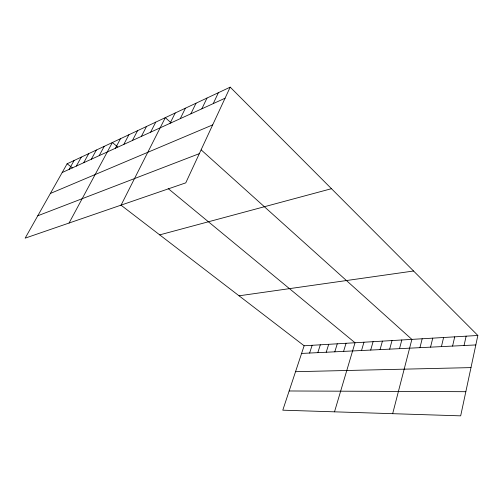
<?xml version="1.0" encoding="UTF-8"?>
<svg xmlns="http://www.w3.org/2000/svg" width="503" height="503" viewBox="0 0 503 503"><rect width="100%" height="100%" fill="white"/><g stroke="black" fill="none" stroke-linecap="round" stroke-linejoin="round"><path stroke-width="0.75" d="M477.85 335.47L460.673 415.849L282.787 410.184L304.126 345.768L477.85 335.47L230.198 87.151L67.119 163.783L25.15 238.158L185.764 182.853L230.198 87.151M464.055 345.523L466.13 336.161M452.593 346.077L454.712 336.84M441.427 346.624L443.589 337.5M430.549 347.152L432.75 338.142M419.942 347.667L422.18 338.764M392.667 413.68L411.875 339.38L201.206 149.925M399.514 348.667L401.822 339.971M389.674 349.145L392.013 340.556M380.067 349.61L382.431 341.122M370.692 350.069L373.081 341.675M361.531 350.516L363.946 342.222M334.508 411.831L355.024 342.75L168.197 188.587M343.587 351.39L346.045 343.279M334.797 351.817L337.274 343.8M326.208 352.238L328.704 344.31M317.814 352.647L320.323 344.807M309.609 353.043L312.137 345.291M213.241 103.612L218.384 92.703M201.848 108.805L207.003 98.054M190.863 113.816L196.025 103.209M180.269 118.651L185.431 108.189M170.045 123.317L175.201 112.999M121.085 205.123L165.311 117.639L171.007 122.763M150.617 132.182L155.754 122.135M141.381 136.395L146.511 126.473M132.446 140.475L137.564 130.679M123.795 144.418L128.9 134.754M115.413 148.24L120.5 138.696M69.068 223.036L112.364 142.519L117.74 146.951M99.185 155.647L104.234 146.342M91.326 159.231L96.356 150.039M83.705 162.708L88.717 153.629M76.318 166.084L81.304 157.112M69.144 169.354L74.104 160.495M62.177 172.535L225.061 98.217M50.363 193.473L212.675 124.895M37.782 215.774L199.326 153.641M159.709 234.876L331.471 188.7M239.063 295.808L413.56 271.004M301.586 353.439L475.825 344.945M295.538 371.692L470.984 367.605M289.15 390.976L465.835 391.699M67.119 163.783L72.501 167.914M121.016 205.167L304.126 345.768"/></g></svg>
